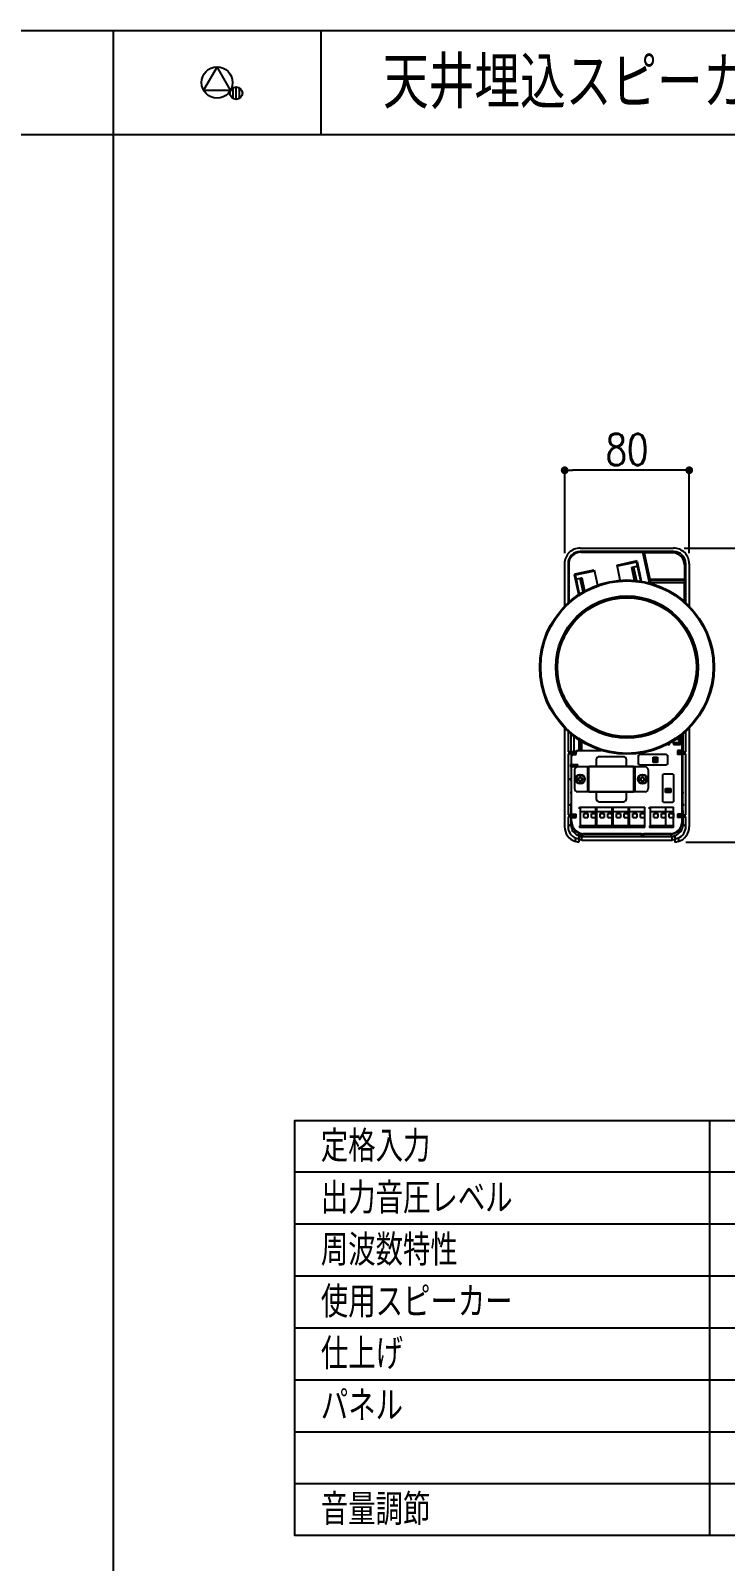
# Model space of a CAD drawing. Header units: millimetres. Extents: x 14 to 828, y 15 to 581.
# Drawn here: x 499.5 to 566.5, y 183.9 to 331.4 of the extents above; entities that cross this region are included whole.
import ezdxf

# ---------------------------------------------------------------- set-up
doc = ezdxf.new("R2010")
doc.units = ezdxf.units.MM
doc.header["$LTSCALE"] = 0.2
doc.layers.get('Defpoints').update_dxf_attribs({"color": 5})
for name, color, linetype in [('1_シンボル', 2, 'Continuous'), ('1_寸法', 7, 'Continuous'), ('1_文字', 3, 'Continuous'), ('1_表', 7, 'Continuous')]:
    doc.layers.add(name, color=color, linetype=linetype)
doc.styles.add('Dim', font='simplex.shx', dxfattribs={"width": 0.8, "bigfont": 'extfont2.shx'})
doc.styles.get("Standard").update_dxf_attribs({"font": 'simplex.shx', "width": 0.8, "bigfont": 'extfont2.shx'})
doc.dimstyles.new('1-1', dxfattribs={"dimtxt": 3, "dimasz": 0.75, "dimexe": 0, "dimexo": 1, "dimgap": 0.5, "dimtad": 1, "dimdec": 0, "dimtxsty": 'Dim', "dimblk": 'DOT', "dimcen": 2.5, "dimadec": 0, "dimazin": 0, "dimtfac": 1, "dimtdec": 0, "dimtix": 1, "dimtmove": 2, "dimatfit": 3, "dimldrblk": '引出', "dimfxl": 1, "dimlwd": -1, "dimlwe": -1, "dimarcsym": 0})

# ---------------------------------------------------------------- blocks, each defined once
blk = doc.blocks.new('TU-SP-1-ATT')
at = {"color": 0, "linetype": 'ByBlock'}
for p, q in [((155, -154), (155, -50)), ((185, -162), (185, -42)), ((215, -154), (215, -50)), ((245, -103), (245, -100))]:
    blk.add_line(p, q, dxfattribs=at)
blk.add_lwpolyline([(0, 150), (-130, -75), (130, -75), (0, 150)], dxfattribs=at)
for centre, radius in [((0, 0), 150), ((185, -102), 60)]:
    blk.add_circle(centre, radius, dxfattribs=at)
blk = doc.blocks.new('_Dot')
at = {"color": 0, "linetype": 'ByBlock', "lineweight": -2}
blk.add_line((-0.5, 0), (-1, 0), dxfattribs=at)
at = {"color": 0, "linetype": 'ByBlock', "const_width": 0.5}
blk.add_lwpolyline([(-0.25, 0, 1), (0.25, 0, 1)], format="xyb", close=True, dxfattribs=at)
blk = doc.blocks.new('*D29')
at = {"layer": '1_寸法', "color": 0, "transparency": 16777216}
for p, q in [((551, 281.1), (551, 289.08)), ((562.25, 289.08), (551.75, 289.08)), ((563, 281.1), (563, 289.08))]:
    blk.add_line(p, q, dxfattribs=at)
at = {"layer": 'Defpoints', "color": 0, "transparency": 16777216}
for p in [(551, 289.08), (551, 280.1), (563, 280.1)]:
    blk.add_point(p, dxfattribs=at)
at = {"layer": '1_寸法', "color": 0, "transparency": 16777216, "xscale": 0.75, "yscale": 0.75, "zscale": 0.75, "rotation": 180}
blk.add_blockref('_Dot', (551, 289.08), dxfattribs=at)
at = {"layer": '1_寸法', "color": 0, "transparency": 16777216, "xscale": 0.75, "yscale": 0.75, "zscale": 0.75}
blk.add_blockref('_Dot', (563, 289.08), dxfattribs=at)
at = {"layer": '1_寸法', "color": 0, "transparency": 16777216, "insert": (557, 291.08), "char_height": 3, "attachment_point": 5, "style": 'Dim'}
blk.add_mtext('80', dxfattribs=at)
blk = doc.blocks.new('引出')
at = {"color": 0, "linetype": 'ByBlock', "lineweight": -2}
for p, q in [((-3.86, 1.04), (0, 0)), ((0, 0), (-1, 0))]:
    blk.add_line(p, q, dxfattribs=at)
blk = doc.blocks.new('*D31')
at = {"layer": '1_寸法', "color": 0, "transparency": 16777216}
for p, q in [((562.5, 281.58), (572, 281.58)), ((572, 254), (572, 280.83)), ((562.68, 253.25), (572, 253.25))]:
    blk.add_line(p, q, dxfattribs=at)
at = {"layer": 'Defpoints', "color": 0, "transparency": 16777216}
for p in [(561.5, 281.58), (572, 281.58), (561.68, 253.25)]:
    blk.add_point(p, dxfattribs=at)
at = {"layer": '1_寸法', "color": 0, "transparency": 16777216, "xscale": 0.75, "yscale": 0.75, "zscale": 0.75}
for p, rotation in [((572, 281.58), 90), ((572, 253.25), 270)]:
    blk.add_blockref('_Dot', p, dxfattribs=dict(at, rotation=rotation))
at = {"layer": '1_寸法', "color": 0, "transparency": 16777216, "insert": (570, 267.42), "char_height": 3, "attachment_point": 5, "rotation": 90, "style": 'Dim'}
blk.add_mtext('189', dxfattribs=at)

msp = doc.modelspace()

# ---------------------------------------------------------------- linework, layer by layer
at = {"layer": '1_シンボル', "color": 7}
for p, q in [((552.49, 281.58), (561.5, 281.58)), ((561.5, 281.25), (552.49, 281.25)), ((552.56, 281.19), (552.49, 281.25)), ((552.56, 281.19), (558.53, 281.19)), ((556.05, 279.95), (557.89, 280.34)), ((556.4, 279.95), (557.91, 280.27)), ((557.47, 280.17), (557.89, 280.26)), ((557.89, 280.26), (557.94, 280.24)), ((557.89, 280.26), (557.9, 280.23)), ((557.98, 280.28), (557.91, 280.27)), ((557.98, 280.25), (557.94, 280.24)), ((557.98, 280.28), (558.38, 278.39)), ((559.16, 278.22), (558.53, 281.19)), ((558.61, 281.19), (558.66, 281.13)), ((559.24, 278.2), (558.61, 281.19)), ((561.37, 281.13), (558.66, 281.13)), ((558.66, 281.13), (559.2, 278.57)), ((561.37, 281.13), (561.5, 281.25)), ((551, 275.99), (551, 280.08)), ((551.33, 280.08), (551.33, 276.3)), ((551.39, 280.02), (551.33, 280.08)), ((551.39, 280.02), (551.39, 276.36)), ((551.96, 279), (552.02, 279.02)), ((552.36, 277.11), (551.96, 279)), ((551.96, 278.98), (552.02, 278.99)), ((553.87, 279.37), (552.01, 278.98)), ((552.01, 278.98), (552.09, 278.58)), ((552.02, 279.09), (553.85, 279.48)), ((552.02, 279.02), (553.54, 279.34)), ((552.05, 279.01), (552.02, 278.99)), ((552.02, 278.99), (552.02, 278.98)), ((552.47, 279.11), (552.05, 279.01)), ((552.05, 279.01), (552.05, 278.99)), ((552.47, 279.11), (553.54, 279.34)), ((552.48, 279.08), (552.47, 279.11)), ((553.52, 279.41), (553.55, 279.3)), ((553.85, 279.48), (554.16, 278.01)), ((556.36, 278.48), (556.05, 279.95)), ((557.95, 280.24), (556.08, 279.84)), ((556.41, 279.91), (556.38, 280.02)), ((556.4, 279.95), (557.47, 280.17)), ((557.47, 280.14), (557.47, 280.17)), ((557.48, 279.72), (558.03, 279.84)), ((557.63, 279.75), (557.48, 279.72)), ((557.74, 278.47), (557.48, 279.72)), ((557.48, 279.72), (557.75, 278.47)), ((557.48, 279.72), (557.48, 279.72)), ((557.56, 279.7), (557.49, 279.68)), ((557.64, 279.71), (557.56, 279.7)), ((557.56, 279.7), (557.83, 278.47)), ((558.03, 279.83), (557.63, 279.75)), ((557.63, 279.75), (557.91, 278.46)), ((557.64, 279.71), (557.9, 278.46)), ((558.03, 279.84), (557.95, 280.24)), ((558.02, 280.11), (557.97, 280.1)), ((558.03, 279.83), (558.03, 279.84)), ((558.03, 279.84), (558.12, 279.4)), ((558.33, 278.4), (558.03, 279.83)), ((558.12, 279.4), (558.16, 279.41)), ((558.15, 279.25), (558.2, 279.26)), ((558.15, 279.25), (558.15, 279.25)), ((558.23, 279.12), (558.18, 279.11)), ((558.18, 279.11), (558.23, 279.12)), ((558.23, 279.11), (558.18, 279.1)), ((562.54, 279.96), (562.67, 280.08)), ((562.54, 279.96), (562.54, 278.57)), ((562.67, 276.3), (562.67, 280.08)), ((563, 280.08), (563, 275.99)), ((552.09, 278.58), (552.65, 278.7)), ((552.1, 278.57), (552.09, 278.58)), ((552.49, 278.66), (552.1, 278.57)), ((552.1, 278.57), (552.4, 277.14)), ((552.25, 277.85), (552.21, 277.84)), ((552.25, 277.84), (552.21, 277.83)), ((552.64, 278.69), (552.49, 278.66)), ((552.77, 277.36), (552.49, 278.66)), ((552.58, 278.64), (552.5, 278.62)), ((552.5, 278.62), (552.77, 277.37)), ((552.65, 278.65), (552.58, 278.64)), ((552.58, 278.64), (552.84, 277.41)), ((552.65, 278.7), (552.64, 278.69)), ((552.91, 277.44), (552.64, 278.69)), ((552.65, 278.7), (552.91, 277.45)), ((558.35, 278.52), (558.31, 278.51)), ((558.35, 278.52), (558.31, 278.51)), ((559.2, 278.57), (562.54, 278.57)), ((559.22, 278.5), (562.54, 278.5)), ((559.3, 278.24), (559.22, 278.5)), ((562.5, 278.24), (559.3, 278.24)), ((559.32, 278.18), (559.3, 278.24)), ((562.54, 278.5), (562.5, 278.24)), ((562.5, 278.24), (562.5, 276.45)), ((552.38, 277.25), (552.33, 277.24)), ((552.38, 277.25), (552.33, 277.24)), ((556.17, 276.75), (556.17, 276.8)), ((557.82, 276.8), (557.82, 276.75)), ((551.61, 274.17), (551.66, 274.14)), ((562.33, 274.14), (562.38, 274.17)), ((550.83, 272.71), (550.79, 272.74)), ((563.2, 272.74), (563.16, 272.71)), ((550.79, 267.48), (550.83, 267.5)), ((563.16, 267.5), (563.2, 267.48)), ((551.66, 266.07), (551.61, 266.05)), ((562.38, 266.05), (562.33, 266.07)), ((551, 254.73), (551, 264.23)), ((563, 264.23), (563, 254.73)), ((551.33, 263.91), (551.33, 261.95)), ((551.62, 261.97), (551.62, 263.65)), ((551.9, 261.97), (551.9, 263.43)), ((552.38, 263.09), (552.38, 262.08)), ((552.41, 262.08), (552.41, 263.07)), ((552.59, 262.08), (552.59, 262.96)), ((552.61, 262.94), (552.61, 262.08)), ((556.17, 263.41), (556.17, 263.47)), ((557.82, 263.47), (557.82, 263.41)), ((561.11, 262.76), (561.11, 262.78)), ((561.57, 262.86), (561.99, 262.86)), ((561.57, 262.65), (562.09, 262.65)), ((561.74, 263.17), (561.99, 263.17)), ((561.99, 263.35), (561.99, 262.91)), ((561.99, 262.91), (562.2, 262.91)), ((561.99, 262.79), (561.99, 262.91)), ((562.1, 262.65), (562.09, 262.65)), ((562.2, 263.52), (562.2, 262.91)), ((562.2, 262.76), (562.2, 262.91)), ((562.2, 262.75), (562.2, 262.76)), ((562.32, 262.08), (562.32, 263.13)), ((562.37, 263.65), (562.37, 261.97)), ((562.67, 261.95), (562.67, 263.91)), ((551.62, 261.97), (551.33, 261.95)), ((551.46, 261.95), (551.33, 261.95)), ((551.33, 261.77), (551.33, 255.87)), ((551.33, 261.77), (551.46, 261.77)), ((551.62, 261.74), (551.33, 261.77)), ((551.46, 261.77), (551.46, 261.95)), ((551.62, 261.97), (551.9, 261.97)), ((551.62, 261.74), (551.9, 261.74)), ((551.62, 261.74), (551.62, 260.73)), ((551.67, 260.73), (551.67, 261.54)), ((551.82, 261.69), (552.12, 261.69)), ((551.83, 261.95), (551.97, 261.97)), ((551.83, 261.77), (551.83, 261.95)), ((551.83, 261.77), (551.97, 261.75)), ((551.9, 261.97), (552.13, 261.97)), ((551.9, 261.74), (552.12, 261.74)), ((551.9, 261.74), (551.9, 261.69)), ((552.12, 261.97), (551.97, 261.97)), ((551.97, 261.97), (551.97, 261.75)), ((551.97, 261.75), (552.12, 261.75)), ((552.12, 261.69), (552.12, 261.93)), ((552.27, 262.08), (554.51, 262.08)), ((554.03, 261.18), (554.03, 260.52)), ((556.66, 261.48), (554.33, 261.48)), ((556.96, 260.52), (556.96, 261.18)), ((558.12, 260.73), (558.12, 261.63)), ((558.12, 261.63), (558.2, 261.63)), ((558.2, 261.63), (558.2, 261.71)), ((558.2, 261.71), (560.82, 261.71)), ((559.54, 260.93), (559.54, 261.43)), ((559.54, 261.43), (559.94, 261.43)), ((559.57, 260.93), (559.57, 261.43)), ((559.6, 260.93), (559.6, 261.43)), ((559.63, 260.93), (559.63, 261.43)), ((559.66, 260.93), (559.66, 261.43)), ((559.68, 260.93), (559.68, 261.43)), ((559.71, 260.93), (559.71, 261.43)), ((559.74, 260.93), (559.74, 261.43)), ((559.77, 260.93), (559.77, 261.43)), ((559.79, 260.93), (559.79, 261.43)), ((559.82, 260.93), (559.82, 261.43)), ((559.85, 260.93), (559.85, 261.43)), ((559.88, 260.93), (559.88, 261.43)), ((559.91, 260.93), (559.91, 261.43)), ((559.94, 261.43), (559.94, 260.93)), ((560.82, 261.71), (560.82, 261.63)), ((560.82, 261.63), (560.9, 261.63)), ((560.9, 261.63), (560.9, 260.73)), ((562.32, 262.08), (561.87, 262.08)), ((561.87, 262.08), (561.87, 261.69)), ((562.02, 261.97), (561.87, 261.97)), ((561.87, 261.97), (562.09, 261.97)), ((561.87, 261.75), (562.02, 261.75)), ((561.87, 261.74), (562.09, 261.74)), ((562.32, 261.69), (561.87, 261.69)), ((562.16, 261.95), (562.02, 261.97)), ((562.02, 261.97), (562.02, 261.75)), ((562.16, 261.77), (562.02, 261.75)), ((562.09, 262.08), (562.09, 261.97)), ((562.09, 261.97), (562.37, 261.97)), ((562.09, 261.74), (562.37, 261.74)), ((562.09, 261.69), (562.09, 261.74)), ((562.16, 261.95), (562.16, 261.77)), ((562.32, 255.95), (562.32, 261.69)), ((562.37, 261.97), (562.67, 261.95)), ((562.37, 261.74), (562.67, 261.77)), ((562.37, 258.09), (562.37, 261.74)), ((562.67, 261.95), (562.53, 261.95)), ((562.53, 261.95), (562.53, 261.77)), ((562.53, 261.77), (562.67, 261.77)), ((562.67, 255.87), (562.67, 261.77)), ((551.62, 260.73), (551.57, 260.71)), ((551.57, 260.71), (551.57, 260.53)), ((552.17, 260.7), (551.57, 260.7)), ((551.57, 260.54), (552.17, 260.54)), ((551.62, 260.51), (551.57, 260.53)), ((551.62, 260.73), (551.74, 260.73)), ((551.62, 260.51), (551.62, 259.42)), ((551.62, 260.51), (551.74, 260.51)), ((551.67, 260.73), (552.27, 260.73)), ((551.67, 255.95), (551.67, 260.51)), ((558.75, 260.51), (551.67, 260.51)), ((551.94, 260.21), (551.94, 258.41)), ((552.17, 260.54), (552.17, 260.7)), ((552.27, 260.71), (552.24, 260.71)), ((552.24, 260.71), (552.24, 260.53)), ((552.24, 260.53), (552.27, 260.53)), ((552.27, 260.51), (552.27, 260.73)), ((553.22, 258.11), (553.22, 260.51)), ((553.34, 258.11), (553.34, 260.51)), ((557.63, 260.52), (553.36, 260.52)), ((553.36, 260.52), (553.36, 260.51)), ((557.63, 260.51), (557.63, 260.52)), ((557.66, 258.11), (557.66, 260.51)), ((557.78, 258.11), (557.78, 260.51)), ((558.2, 260.73), (558.12, 260.73)), ((558.2, 260.66), (558.2, 260.73)), ((560.82, 260.66), (558.2, 260.66)), ((559.05, 260.21), (559.05, 258.41)), ((559.94, 260.93), (559.54, 260.93)), ((560.45, 257.13), (560.45, 259.76)), ((560.45, 259.76), (560.52, 259.76)), ((560.52, 259.76), (560.52, 259.83)), ((560.52, 259.83), (561.42, 259.83)), ((560.9, 260.73), (560.82, 260.73)), ((560.82, 260.73), (560.82, 260.66)), ((561.42, 259.83), (561.42, 259.76)), ((561.42, 259.76), (561.5, 259.76)), ((561.5, 259.76), (561.5, 257.13)), ((551.62, 259.42), (551.56, 259.4)), ((551.56, 259.22), (551.56, 259.4)), ((551.67, 259.4), (551.56, 259.4)), ((551.62, 259.2), (551.56, 259.22)), ((551.56, 259.22), (551.67, 259.22)), ((551.62, 259.42), (551.67, 259.42)), ((551.62, 259.2), (551.62, 258.09)), ((551.62, 259.2), (551.67, 259.2)), ((552.23, 259.38), (552.23, 259.23)), ((552.42, 259.38), (552.23, 259.38)), ((552.23, 259.23), (552.42, 259.23)), ((552.42, 259.57), (552.42, 259.38)), ((552.57, 259.57), (552.42, 259.57)), ((552.42, 259.23), (552.42, 259.04)), ((552.42, 259.04), (552.57, 259.04)), ((552.57, 259.38), (552.57, 259.57)), ((552.76, 259.38), (552.57, 259.38)), ((552.57, 259.23), (552.76, 259.23)), ((552.57, 259.04), (552.57, 259.23)), ((552.76, 259.23), (552.76, 259.38)), ((558.23, 259.38), (558.23, 259.23)), ((558.42, 259.38), (558.23, 259.38)), ((558.23, 259.23), (558.42, 259.23)), ((558.42, 259.57), (558.42, 259.38)), ((558.57, 259.57), (558.42, 259.57)), ((558.42, 259.23), (558.42, 259.04)), ((558.42, 259.04), (558.57, 259.04)), ((558.57, 259.38), (558.57, 259.57)), ((558.76, 259.38), (558.57, 259.38)), ((558.57, 259.23), (558.76, 259.23)), ((558.57, 259.04), (558.57, 259.23)), ((558.76, 259.23), (558.76, 259.38)), ((560.72, 258.02), (560.72, 258.41)), ((560.72, 258.41), (561.22, 258.41)), ((560.72, 258.38), (561.22, 258.38)), ((560.72, 258.35), (561.22, 258.35)), ((560.72, 258.32), (561.22, 258.32)), ((560.72, 258.29), (561.22, 258.29)), ((560.72, 258.27), (561.22, 258.27)), ((560.72, 258.24), (561.22, 258.24)), ((560.72, 258.21), (561.22, 258.21)), ((560.72, 258.18), (561.22, 258.18)), ((560.72, 258.16), (561.22, 258.16)), ((560.72, 258.13), (561.22, 258.13)), ((561.22, 258.41), (561.22, 258.02)), ((551.61, 256.94), (551.56, 256.92)), ((551.56, 256.74), (551.56, 256.92)), ((551.67, 256.92), (551.56, 256.92)), ((551.6, 256.73), (551.56, 256.74)), ((551.56, 256.74), (551.67, 256.74)), ((551.6, 256.73), (551.59, 255.89)), ((551.6, 256.73), (551.67, 256.72)), ((551.62, 257.94), (551.61, 256.94)), ((551.61, 256.94), (551.67, 256.94)), ((551.67, 258.09), (551.62, 258.09)), ((551.67, 257.94), (551.62, 257.94)), ((558.75, 258.11), (552.24, 258.11)), ((553.36, 258.11), (553.36, 258.09)), ((553.36, 258.09), (557.63, 258.09)), ((554.03, 258.09), (554.03, 257.43)), ((554.33, 257.13), (556.66, 257.13)), ((556.96, 257.43), (556.96, 258.09)), ((557.63, 258.09), (557.63, 258.11)), ((560.52, 257.13), (560.45, 257.13)), ((560.52, 257.06), (560.52, 257.13)), ((561.42, 257.06), (560.52, 257.06)), ((560.72, 258.1), (561.22, 258.1)), ((560.72, 258.07), (561.22, 258.07)), ((560.72, 258.05), (561.22, 258.05)), ((561.22, 258.02), (560.72, 258.02)), ((561.5, 257.13), (561.42, 257.13)), ((561.42, 257.13), (561.42, 257.06)), ((562.32, 258.09), (562.37, 258.09)), ((562.32, 257.94), (562.38, 257.94)), ((562.39, 256.94), (562.32, 256.94)), ((562.44, 256.92), (562.32, 256.92)), ((562.32, 256.74), (562.44, 256.74)), ((562.39, 256.73), (562.32, 256.72)), ((562.39, 256.94), (562.38, 257.94)), ((562.39, 256.94), (562.44, 256.92)), ((562.39, 256.73), (562.44, 256.74)), ((562.4, 255.89), (562.39, 256.73)), ((562.44, 256.74), (562.44, 256.92)), ((551.59, 255.89), (551.33, 255.87)), ((551.46, 255.87), (551.33, 255.87)), ((551.33, 255.69), (551.33, 254.73)), ((551.33, 255.69), (551.46, 255.69)), ((551.59, 255.67), (551.33, 255.69)), ((551.46, 255.69), (551.46, 255.87)), ((551.88, 255.9), (551.59, 255.89)), ((551.88, 255.67), (551.59, 255.67)), ((551.59, 255.67), (551.59, 254.99)), ((551.67, 255.95), (552.12, 255.95)), ((551.67, 255.26), (551.67, 255.62)), ((551.67, 255.62), (552.12, 255.62)), ((551.83, 255.87), (552.01, 255.9)), ((551.83, 255.69), (551.83, 255.87)), ((551.83, 255.69), (552.01, 255.67)), ((551.88, 255.95), (551.88, 255.9)), ((552.01, 255.9), (551.88, 255.9)), ((552.01, 255.67), (551.88, 255.67)), ((551.88, 255.67), (551.88, 255.62)), ((552.01, 255.67), (552.01, 255.9)), ((552.12, 255.62), (552.12, 255.95)), ((552.42, 256.44), (552.42, 256.61)), ((552.42, 256.61), (558.72, 256.61)), ((552.5, 256.44), (552.42, 256.44)), ((552.5, 256.61), (552.5, 254.66)), ((554, 256.16), (552.5, 256.16)), ((552.83, 256.02), (553.22, 256.02)), ((552.83, 255.63), (552.83, 256.02)), ((552.83, 255.63), (553.22, 255.63)), ((553.22, 256.02), (553.22, 255.63)), ((553.58, 256.02), (553.97, 256.02)), ((553.58, 255.63), (553.58, 256.02)), ((553.58, 255.63), (553.97, 255.63)), ((553.97, 256.02), (553.97, 255.63)), ((554, 254.66), (554, 256.61)), ((554.07, 256.44), (554, 256.44)), ((554.07, 256.61), (554.07, 254.66)), ((555.57, 256.16), (554.07, 256.16)), ((554.41, 256.02), (554.8, 256.02)), ((554.41, 255.63), (554.41, 256.02)), ((554.41, 255.63), (554.8, 255.63)), ((554.8, 256.02), (554.8, 255.63)), ((555.15, 256.02), (555.54, 256.02)), ((555.15, 255.63), (555.15, 256.02)), ((555.15, 255.63), (555.54, 255.63)), ((555.54, 256.02), (555.54, 255.63)), ((555.57, 254.66), (555.57, 256.61)), ((555.65, 256.44), (555.57, 256.44)), ((555.65, 256.61), (555.65, 254.66)), ((557.15, 256.16), (555.65, 256.16)), ((555.98, 256.02), (556.37, 256.02)), ((555.98, 255.63), (555.98, 256.02)), ((555.98, 255.63), (556.37, 255.63)), ((556.37, 256.02), (556.37, 255.63)), ((556.73, 256.02), (557.12, 256.02)), ((556.73, 255.63), (556.73, 256.02)), ((556.73, 255.63), (557.12, 255.63)), ((557.12, 256.02), (557.12, 255.63)), ((557.15, 254.66), (557.15, 256.61)), ((557.22, 256.44), (557.15, 256.44)), ((557.22, 256.61), (557.22, 254.66)), ((558.72, 256.16), (557.22, 256.16)), ((557.56, 256.02), (557.95, 256.02)), ((557.56, 255.63), (557.56, 256.02)), ((557.56, 255.63), (557.95, 255.63)), ((557.95, 256.02), (557.95, 255.63)), ((558.3, 256.02), (558.69, 256.02)), ((558.3, 255.63), (558.3, 256.02)), ((558.3, 255.63), (558.69, 255.63)), ((558.69, 256.02), (558.69, 255.63)), ((558.72, 254.66), (558.72, 256.61)), ((559.17, 256.44), (559.17, 256.61)), ((559.17, 256.61), (561.5, 256.61)), ((559.25, 256.44), (559.17, 256.44)), ((559.25, 256.61), (559.25, 254.66)), ((561.5, 256.16), (559.25, 256.16)), ((559.58, 256.02), (559.97, 256.02)), ((559.58, 255.63), (559.58, 256.02)), ((559.58, 255.63), (559.97, 255.63)), ((559.97, 256.02), (559.97, 255.63)), ((560.33, 256.02), (560.72, 256.02)), ((560.33, 255.63), (560.33, 256.02)), ((560.33, 255.63), (560.72, 255.63)), ((560.72, 256.02), (560.72, 255.63)), ((560.75, 254.66), (560.75, 256.61)), ((561.08, 256.02), (561.47, 256.02)), ((561.08, 255.63), (561.08, 256.02)), ((561.08, 255.63), (561.47, 255.63)), ((561.47, 256.02), (561.47, 255.63)), ((561.5, 254.66), (561.5, 256.61)), ((562.32, 255.95), (561.87, 255.95)), ((561.87, 255.95), (561.87, 255.62)), ((562.32, 255.62), (561.87, 255.62)), ((562.11, 255.9), (561.98, 255.9)), ((562.16, 255.87), (561.98, 255.9)), ((561.98, 255.9), (561.98, 255.67)), ((562.16, 255.69), (561.98, 255.67)), ((562.11, 255.67), (561.98, 255.67)), ((562.11, 255.9), (562.11, 255.95)), ((562.11, 255.9), (562.4, 255.89)), ((562.11, 255.67), (562.4, 255.67)), ((562.11, 255.62), (562.11, 255.67)), ((562.16, 255.87), (562.16, 255.69)), ((562.32, 255.26), (562.32, 255.62)), ((562.4, 255.89), (562.67, 255.87)), ((562.4, 255.67), (562.67, 255.69)), ((562.41, 254.99), (562.4, 255.67)), ((562.67, 255.87), (562.53, 255.87)), ((562.53, 255.87), (562.53, 255.69)), ((562.53, 255.69), (562.67, 255.69)), ((562.67, 254.73), (562.67, 255.69)), ((551.58, 254.98), (551.33, 254.73)), ((551.58, 254.98), (551.59, 254.99)), ((551.59, 254.99), (551.71, 254.97)), ((551.67, 254.45), (551.71, 254.46)), ((551.99, 254.45), (551.67, 254.45)), ((551.97, 254.46), (551.71, 254.46)), ((551.78, 254.27), (551.83, 254.26)), ((551.78, 254.27), (552.19, 254.27)), ((551.83, 254.26), (552.17, 254.25)), ((552.21, 254.25), (552.17, 254.25)), ((552.35, 253.82), (552.35, 253.26)), ((552.39, 254.11), (552.39, 254.16)), ((552.4, 253.86), (552.39, 254.11)), ((552.4, 253.86), (552.41, 253.84)), ((552.41, 254.15), (552.41, 253.84)), ((552.42, 254.82), (552.42, 254.66)), ((552.5, 254.82), (552.42, 254.82)), ((558.72, 254.66), (552.42, 254.66)), ((552.5, 254.85), (554, 254.85)), ((552.59, 253.8), (552.59, 254.09)), ((552.6, 254.05), (552.59, 253.82)), ((552.59, 253.82), (552.59, 253.8)), ((552.6, 254.09), (552.6, 254.05)), ((552.65, 253.45), (552.65, 253.78)), ((552.74, 253.81), (552.71, 253.78)), ((552.71, 253.78), (561.28, 253.78)), ((552.74, 253.81), (552.74, 254.04)), ((558.39, 254.04), (552.74, 254.04)), ((552.74, 253.81), (558.4, 253.81)), ((552.87, 254.06), (561.12, 254.06)), ((554.07, 254.82), (554, 254.82)), ((554.07, 254.85), (555.57, 254.85)), ((555.65, 254.82), (555.57, 254.82)), ((555.65, 254.85), (557.15, 254.85)), ((557.22, 254.82), (557.15, 254.82)), ((557.22, 254.85), (558.72, 254.85)), ((558.39, 254.04), (558.39, 254.06)), ((558.4, 253.81), (558.39, 254.04)), ((558.4, 253.81), (558.41, 253.79)), ((558.41, 254.06), (558.41, 253.79)), ((558.41, 253.79), (558.59, 253.79)), ((558.59, 253.79), (558.59, 254.06)), ((558.6, 254.04), (558.59, 253.81)), ((558.59, 253.81), (558.59, 253.79)), ((558.59, 253.81), (561.25, 253.81)), ((558.6, 254.06), (558.6, 254.04)), ((561.25, 254.04), (558.6, 254.04)), ((559.17, 254.82), (559.17, 254.66)), ((559.25, 254.82), (559.17, 254.82)), ((561.5, 254.66), (559.17, 254.66)), ((559.25, 254.85), (561.5, 254.85)), ((561.25, 253.81), (561.25, 254.04)), ((561.25, 253.81), (561.28, 253.78)), ((561.35, 253.45), (561.35, 253.78)), ((561.65, 253.26), (561.65, 253.82)), ((561.82, 254.25), (561.78, 254.25)), ((561.8, 254.27), (562.21, 254.27)), ((561.82, 254.25), (562.16, 254.26)), ((562.32, 254.45), (562.01, 254.45)), ((562.02, 254.46), (562.28, 254.46)), ((562.16, 254.26), (562.21, 254.27)), ((562.41, 254.99), (562.28, 254.97)), ((562.28, 254.46), (562.32, 254.45)), ((562.41, 254.98), (562.41, 254.99)), ((562.41, 254.98), (562.67, 254.73)), ((552.05, 253.3), (552.05, 253.65)), ((552.71, 253.45), (561.28, 253.45)), ((561.95, 253.65), (561.95, 253.3))]:
    msp.add_line(p, q, dxfattribs=at)
for points in [[(558.15, 279.25), (558.15, 279.25), (558.15, 279.25), (558.15, 279.26), (558.12, 279.4)], [(562, 262.76), (562.01, 262.72), (562.03, 262.68), (562.05, 262.67), (562.07, 262.66), (562.09, 262.65)], [(551.46, 261.95), (551.81, 261.95), (551.83, 261.95), (551.83, 261.95)], [(551.83, 261.77), (551.83, 261.77), (551.81, 261.77), (551.46, 261.77)], [(562.16, 261.95), (562.16, 261.95), (562.18, 261.95), (562.53, 261.95)], [(562.53, 261.77), (562.27, 261.77), (562.16, 261.77), (562.16, 261.77)], [(552.17, 260.7), (552.24, 260.7), (552.24, 260.7), (552.24, 260.7)], [(552.24, 260.54), (552.24, 260.54), (552.24, 260.54), (552.23, 260.54), (552.17, 260.54)], [(551.46, 255.87), (551.72, 255.87), (551.83, 255.87), (551.83, 255.87)], [(551.83, 255.69), (551.83, 255.69), (551.81, 255.69), (551.46, 255.69)], [(562.16, 255.87), (562.16, 255.87), (562.18, 255.87), (562.53, 255.87)], [(562.53, 255.69), (562.18, 255.69), (562.16, 255.69), (562.16, 255.69)], [(552.35, 253.82), (552.35, 253.82), (552.35, 253.82), (552.35, 253.82), (552.35, 253.82), (552.36, 253.82), (552.4, 253.81), (552.46, 253.8), (552.58, 253.79), (552.65, 253.78)], [(561.35, 253.78), (561.44, 253.79), (561.56, 253.81), (561.61, 253.82), (561.64, 253.82), (561.64, 253.82), (561.65, 253.82), (561.65, 253.82), (561.65, 253.82)], [(552.05, 253.65), (552.14, 253.62), (552.2, 253.6), (552.26, 253.59), (552.33, 253.59), (552.34, 253.59), (552.34, 253.59), (552.35, 253.59), (552.35, 253.59), (552.35, 253.59)], [(552.35, 253.26), (552.35, 253.26), (552.35, 253.26), (552.34, 253.25), (552.34, 253.25), (552.31, 253.25), (552.22, 253.26), (552.16, 253.27), (552.05, 253.3)], [(552.65, 253.45), (552.55, 253.46), (552.47, 253.46), (552.4, 253.47), (552.36, 253.48), (552.35, 253.48), (552.35, 253.48), (552.35, 253.47), (552.35, 253.47)], [(561.65, 253.47), (561.65, 253.47), (561.65, 253.48), (561.64, 253.48), (561.64, 253.48), (561.63, 253.48), (561.59, 253.47), (561.49, 253.46), (561.35, 253.45)], [(561.65, 253.59), (561.65, 253.59), (561.65, 253.59), (561.65, 253.59), (561.65, 253.59), (561.67, 253.59), (561.7, 253.59), (561.77, 253.6), (561.85, 253.62), (561.95, 253.65)], [(561.95, 253.3), (561.85, 253.28), (561.79, 253.26), (561.73, 253.26), (561.69, 253.25), (561.66, 253.25), (561.65, 253.25), (561.65, 253.26), (561.65, 253.26), (561.65, 253.26)]]:
    msp.add_lwpolyline(points, dxfattribs=at)
for centre, radius in [((557, 270.11), 8.4), ((557, 270.11), 8.31), ((557, 270.11), 6.86), ((557, 270.11), 6.75), ((557, 270.11), 6.69), ((552.5, 259.31), 0.45), ((552.5, 259.31), 0.421), ((558.5, 259.31), 0.45), ((558.5, 259.31), 0.421)]:
    msp.add_circle(centre, radius, dxfattribs=at)
for centre, radius, start, end in [((552.49, 280.08), 1.5, 89.9645, 180.0355), ((552.49, 280.08), 1.17, 89.9645, 180.0356), ((552.56, 280.02), 1.17, 89.9644, 180.0355), ((557.9, 280.27), 0.075, 12, 102), ((561.37, 279.96), 1.17, 359.9643, 90.0357), ((561.5, 280.08), 1.5, 359.9642, 90.0359), ((561.5, 280.08), 1.17, 359.9645, 90.0356), ((552.03, 279.02), 0.075, 102, 192.0018), ((557.92, 280.24), 0.0195, 10.5061, 26.3773), ((560.31, 278.8), 1.13, 191.3775, 195.065), ((561.83, 278.56), 0.706, 355.2589, 0.9813), ((557, 270.11), 6.74, 82.9718, 97.0282), ((557, 270.11), 6.71, 82.9402, 97.0598), ((557, 270.11), 6.74, 142.9718, 157.0282), ((557, 270.11), 6.71, 142.9402, 157.0598), ((557, 270.11), 6.71, 22.9402, 37.0598), ((557, 270.11), 6.74, 22.9718, 37.0282), ((557, 270.11), 6.74, 202.9718, 217.0282), ((557, 270.11), 6.71, 202.9402, 217.0598), ((557, 270.11), 6.71, 322.9402, 337.0598), ((557, 270.11), 6.74, 322.9718, 337.0282), ((557, 270.11), 6.71, 262.9402, 277.0598), ((557, 270.11), 6.74, 262.9718, 277.0282), ((561, 262.76), 0.109, 224.0569, 359.948), ((561.57, 262.76), 0.105, 90, 270), ((562.13, 262.79), 0.14, 180.7406, 194.9475), ((562.1, 262.76), 0.105, 270, 358.2661), ((562.17, 263.13), 0.15, 360, 76.9974), ((551.82, 261.54), 0.15, 90, 180), ((552.27, 261.93), 0.15, 90, 180), ((554.33, 261.18), 0.3, 90, 180), ((556.66, 261.18), 0.3, 0, 90), ((552.24, 260.21), 0.3, 90, 180), ((558.75, 260.21), 0.3, 0, 90), ((552.24, 258.41), 0.3, 180, 270), ((558.75, 258.41), 0.3, 270, 360), ((537.09, 258.09), 14.52, 359.4039, 0.003), ((554.33, 257.43), 0.3, 180, 270), ((556.66, 257.43), 0.3, 270, 0), ((576.9, 258.09), 14.52, 179.997, 180.5961), ((552.87, 255.26), 1.2, 180, 270), ((561.12, 255.26), 1.2, 270, 360), ((552.49, 254.73), 1.5, 179.9619, 252.6274), ((552.49, 254.73), 1.17, 179.9576, 247.4373), ((552.77, 254.98), 1.18, 179.5857, 206.407), ((552.72, 254.96), 1.17, 206.0287, 216.3875), ((552.74, 254.97), 1.16, 217.8423, 252.5708), ((552.74, 254.91), 0.87, 228.925, 246.3144), ((552.72, 254.96), 1.17, 254.2091, 263.2188), ((552.75, 254.97), 1.16, 262.4373, 269.9643), ((552.74, 254.92), 0.875, 260.3136, 270.0033), ((552.71, 254.95), 1.17, 266.779, 270.0001), ((561.25, 254.97), 1.16, 270.0113, 322.1639), ((561.25, 254.91), 0.87, 269.9535, 311.064), ((561.28, 254.95), 1.17, 269.9999, 273.221), ((561.5, 254.73), 1.17, 292.563, 0.0426), ((561.5, 254.73), 1.5, 287.3631, 0.0474), ((561.27, 254.96), 1.17, 323.6125, 333.9713), ((561.23, 254.98), 1.18, 333.593, 0.4143), ((552.71, 254.95), 1.5, 267.5228, 270.0001), ((561.28, 254.95), 1.5, 269.9999, 272.4772)]:
    msp.add_arc(centre, radius, start, end, dxfattribs=at)
msp.add_ellipse((558.53, 281.19), major_axis=(-0.0767, 0), ratio=0.051256, start_param=3.187424, end_param=4.723313, dxfattribs=at)
at = {"layer": '1_表', "color": 6}
for p, q in [((13.5, 331.44), (827.5, 331.44)), ((507.5, 331.44), (507.5, 31.44)), ((527.5, 331.44), (527.5, 321.44)), ((13.5, 321.44), (827.5, 321.44))]:
    msp.add_line(p, q, dxfattribs=at)
at = {"layer": '1_表', "linetype": 'Continuous'}
for p, q in [((565, 186.44), (565, 226.44)), ((650, 221.44), (525, 221.44)), ((650, 216.44), (525, 216.44)), ((650, 211.44), (525, 211.44)), ((525, 206.44), (650, 206.44)), ((525, 201.44), (650, 201.44)), ((525, 196.44), (650, 196.44)), ((525, 191.44), (650, 191.44))]:
    msp.add_line(p, q, dxfattribs=at)
at = {"layer": '1_表', "color": 2, "linetype": 'Continuous'}
msp.add_lwpolyline([(650, 186.44), (525, 186.44), (525, 226.44), (650, 226.44)], close=True, dxfattribs=at)

# ---------------------------------------------------------------- block references
at = {"layer": '1_シンボル', "xscale": 0.01, "yscale": 0.01, "zscale": 0.01}
msp.add_blockref('TU-SP-1-ATT', (517.5, 326.44), dxfattribs=at)

# ---------------------------------------------------------------- texts
at = {"layer": '1_文字', "linetype": 'Continuous', "width": 0.8}
msp.add_text('天井埋込スピーカー（ATT付）', height=5, dxfattribs=at).set_placement((533.5, 323.94))
at = {"layer": '1_文字', "width": 0.8}
for s, p in [('定格入力', (527.5, 222.44)), ('出力音圧レベル', (527.5, 217.44)), ('周波数特性', (527.5, 212.44)), ('使用スピーカー', (527.5, 207.44)), ('仕上げ', (527.5, 202.44)), ('パネル', (527.5, 197.44)), ('音量調節', (527.5, 187.44))]:
    msp.add_text(s, height=3, dxfattribs=at).set_placement(p)

# ---------------------------------------------------------------- dimensions: what is measured, and where the dimension line sits
at = {"layer": '1_寸法'}
for base, p1, p2, angle, text, picture, middle in [((551, 289.08), (563, 280.1), (551, 280.1), 180, '80', '*D29', (557, 291.08)), ((572, 281.58), (561.68, 253.25), (561.5, 281.58), 270, '189', '*D31', (570, 267.42))]:
    dim = msp.add_linear_dim(base=base, p1=p1, p2=p2, angle=angle, text=text, dimstyle='1-1', dxfattribs=at)
    dim.commit()
    dim.dimension.update_dxf_attribs({"geometry": picture, "text_midpoint": middle})

doc.saveas('drawing.dxf')
